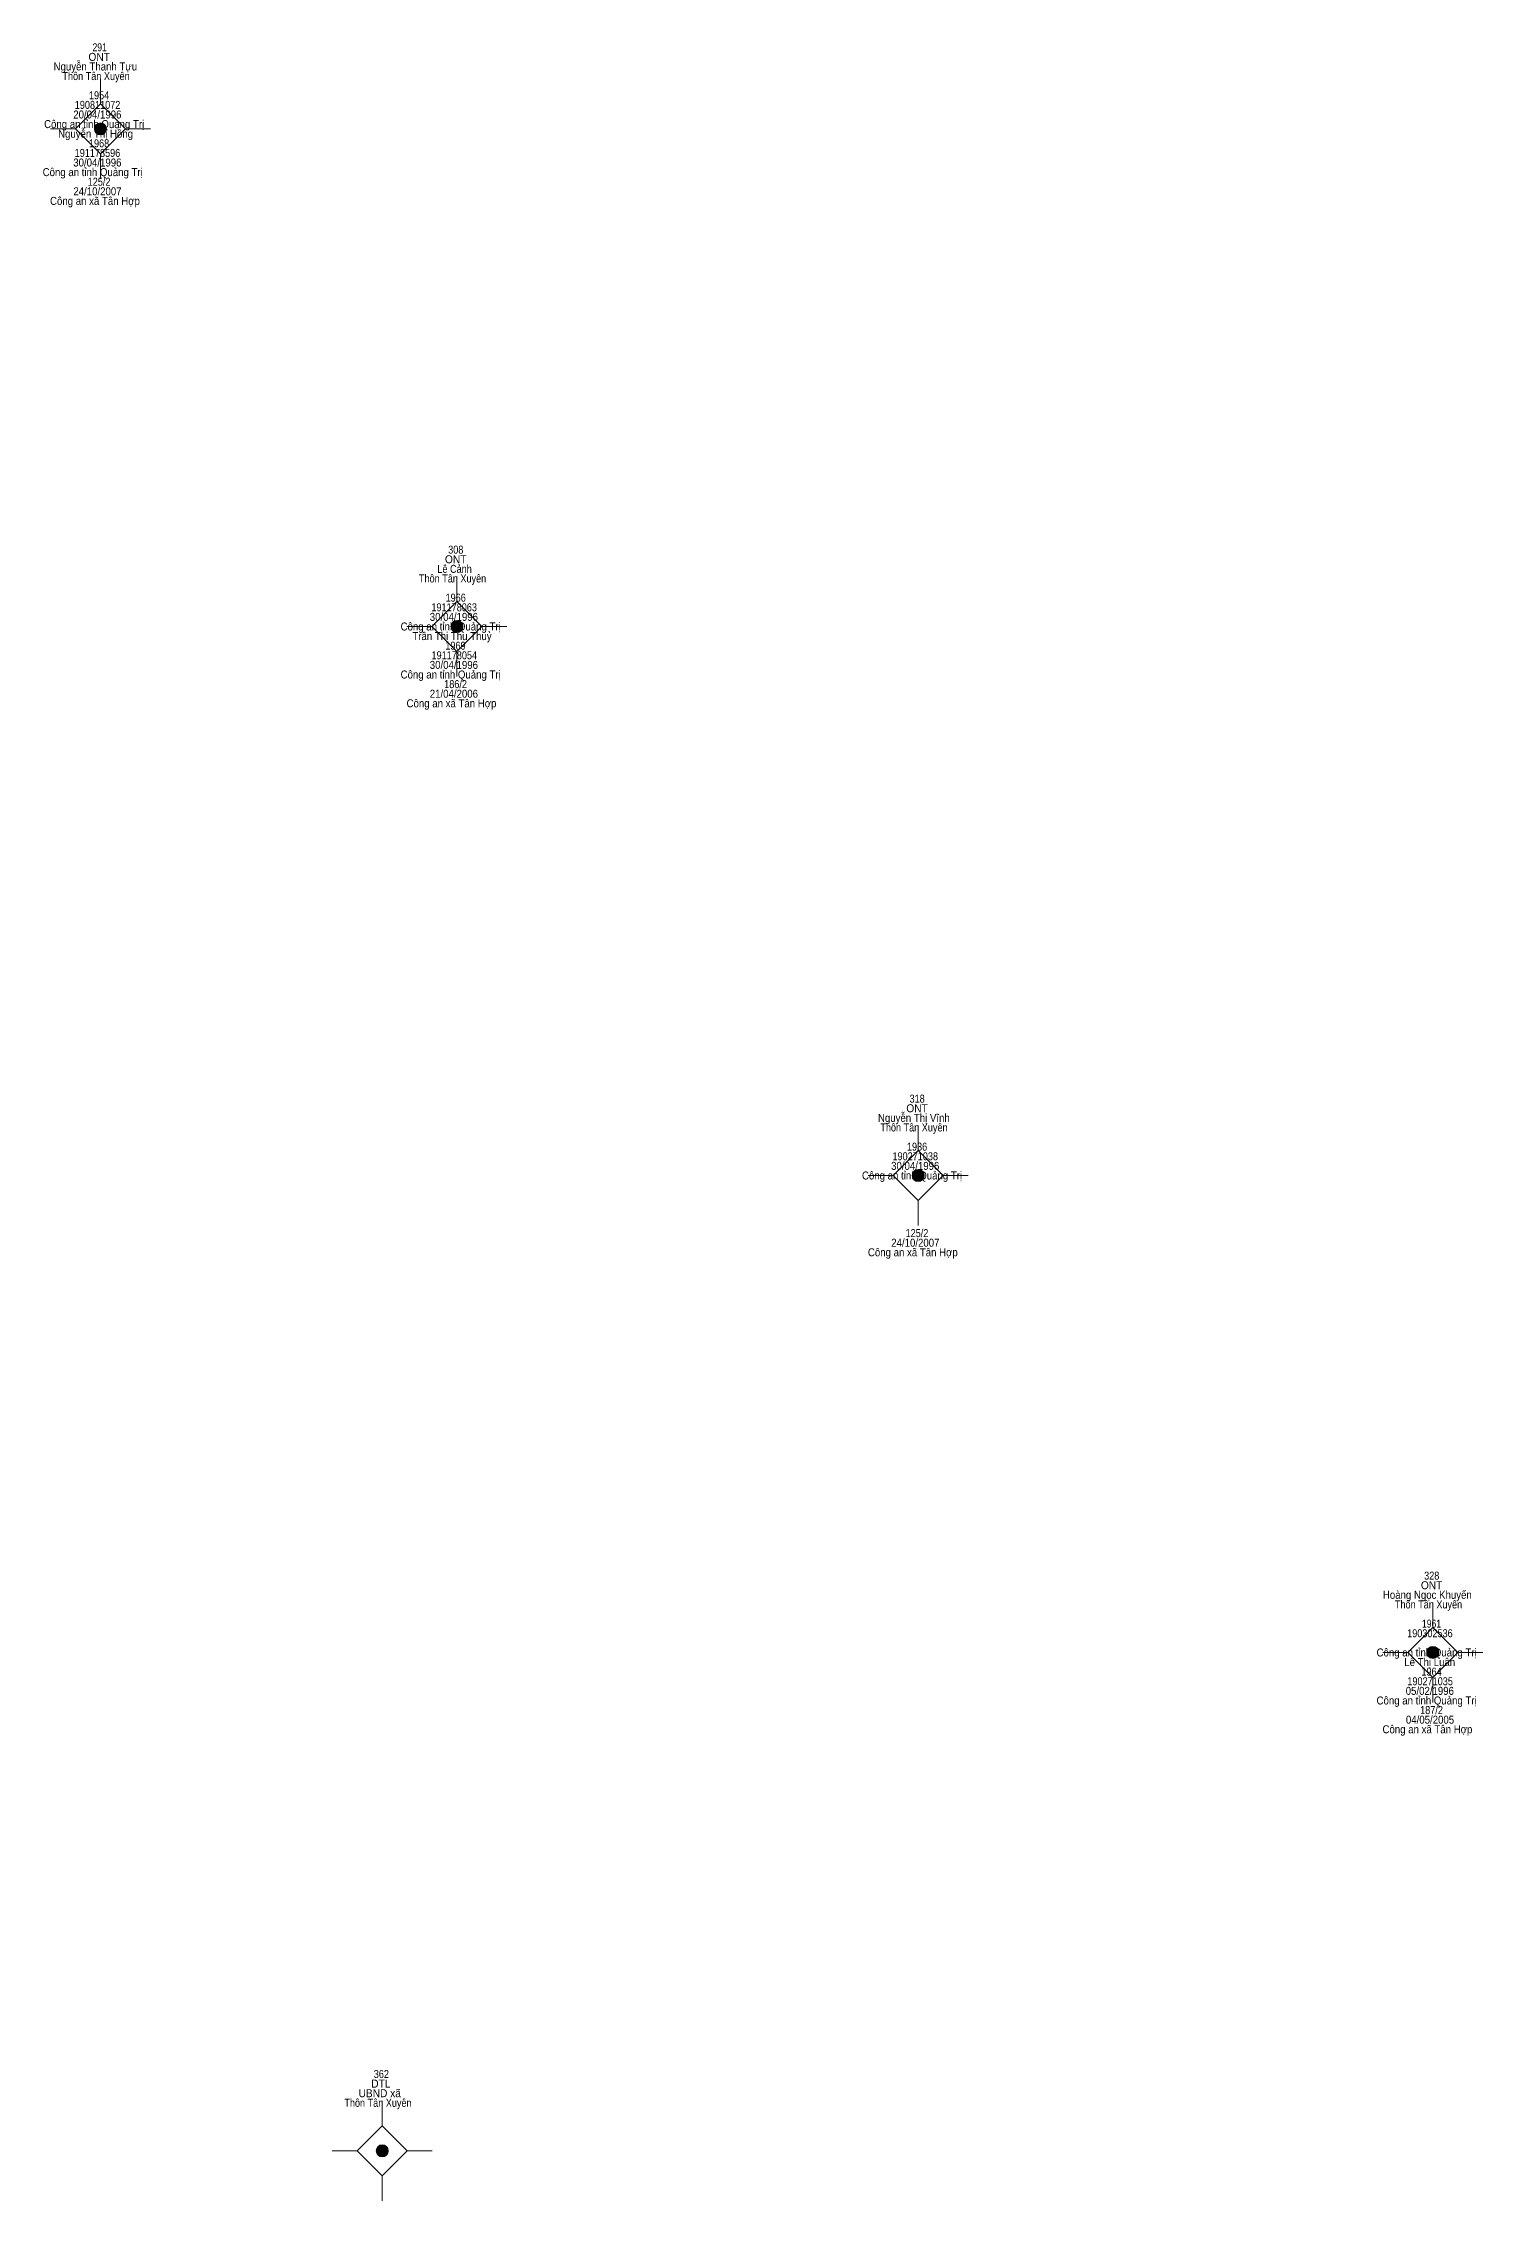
# Model space of a CAD drawing. Header units: metres. Extents: x 550999 to 552168, y 1840994 to 1841978.
# Drawn here: x 551348 to 551419.9, y 1841013.9 to 1841121.8 of the extents above; entities that cross this region are included whole.
import ezdxf
from ezdxf.enums import TextEntityAlignment as Align

# ---------------------------------------------------------------- set-up
doc = ezdxf.new("R2010")
doc.units = ezdxf.units.M
doc.header["$LTSCALE"] = 0.16
doc.layers.add('11', color=7, linetype='Continuous', lineweight=13)
doc.layers.add('15', color=7, linetype='Continuous')

msp = doc.modelspace()

# ---------------------------------------------------------------- hatches: boundary and pattern name
at = {"layer": '11'}
for points in [[(551351.1195, 1841117.48, 1), (551350.5195, 1841117.48, 1)], [(551368.9395, 1841092.61, 1), (551368.3395, 1841092.61, 1)], [(551391.9995, 1841065.17, 1), (551391.3995, 1841065.17, 1)], [(551417.7195, 1841041.33, 1), (551417.1195, 1841041.33, 1)], [(551365.2095, 1841016.42, 1), (551364.6095, 1841016.42, 1)]]:
    msp.add_hatch(color=256, dxfattribs=at).paths.add_polyline_path(points)

# ---------------------------------------------------------------- linework, layer by layer
for p, q in [((551350.82, 1841119.98), (551350.82, 1841118.73)), ((551349.57, 1841117.48), (551348.32, 1841117.48)), ((551353.32, 1841117.48), (551352.07, 1841117.48)), ((551350.82, 1841116.23), (551350.82, 1841114.98)), ((551368.64, 1841095.11), (551368.64, 1841093.86)), ((551367.39, 1841092.61), (551366.14, 1841092.61)), ((551371.14, 1841092.61), (551369.89, 1841092.61)), ((551368.64, 1841091.36), (551368.64, 1841090.11)), ((551391.7, 1841067.67), (551391.7, 1841066.42)), ((551390.45, 1841065.17), (551389.2, 1841065.17)), ((551394.2, 1841065.17), (551392.95, 1841065.17)), ((551391.7, 1841063.92), (551391.7, 1841062.67)), ((551417.42, 1841043.83), (551417.42, 1841042.58)), ((551416.17, 1841041.33), (551414.92, 1841041.33)), ((551419.92, 1841041.33), (551418.67, 1841041.33)), ((551417.42, 1841040.08), (551417.42, 1841038.83)), ((551364.91, 1841018.92), (551364.91, 1841017.67)), ((551363.66, 1841016.42), (551362.41, 1841016.42)), ((551367.41, 1841016.42), (551366.16, 1841016.42)), ((551364.91, 1841015.17), (551364.91, 1841013.92))]:
    msp.add_line(p, q, dxfattribs=at)
for points in [[(551350.82, 1841118.73), (551349.57, 1841117.48), (551350.82, 1841116.23), (551352.07, 1841117.48)], [(551368.64, 1841093.86), (551367.39, 1841092.61), (551368.64, 1841091.36), (551369.89, 1841092.61)], [(551391.7, 1841066.42), (551390.45, 1841065.17), (551391.7, 1841063.92), (551392.95, 1841065.17)], [(551417.42, 1841042.58), (551416.17, 1841041.33), (551417.42, 1841040.08), (551418.67, 1841041.33)], [(551364.91, 1841017.67), (551363.66, 1841016.42), (551364.91, 1841015.17), (551366.16, 1841016.42)]]:
    msp.add_lwpolyline(points, close=True, dxfattribs=at)
for centre in [(551350.8195, 1841117.48), (551368.6395, 1841092.61), (551391.6995, 1841065.17), (551417.4195, 1841041.33), (551364.9095, 1841016.42)]:
    msp.add_circle(centre, 0.3, dxfattribs=at)

# ---------------------------------------------------------------- texts
at = {"layer": '15'}
for s, width, p in [('291', 0.8, (551350.785, 1841121.36)), ('Nguyễn Thanh Tựu', 0.9, (551350.57, 1841120.4)), ('ONT', 0.95, (551350.76, 1841120.88)), ('Thôn Tân Xuyên', 0.85, (551350.605, 1841119.92)), ('1954', 0.85, (551350.755, 1841118.96)), ('20/04/1996', 0.9, (551350.67, 1841118)), ('190811072', 0.85, (551350.68, 1841118.48)), ('Công an tỉnh Quảng Trị', 0.9, (551350.51, 1841117.52)), ('Nguyễn Thị Hồng', 0.9, (551350.58, 1841117.04)), ('191178596', 0.85, (551350.675, 1841116.08)), ('1968', 0.85, (551350.755, 1841116.56)), ('Công an tỉnh Quảng Trị ', 0.9, (551350.505, 1841115.12)), ('30/04/1996', 0.9, (551350.67, 1841115.6)), ('125/2', 0.85, (551350.755, 1841114.64)), ('Công an xã Tân Hợp', 0.9, (551350.55, 1841113.68)), ('24/10/2007', 0.9, (551350.675, 1841114.16)), ('308', 0.85, (551368.585, 1841096.25)), ('Lê Cảnh', 0.85, (551368.525, 1841095.29)), ('ONT', 0.95, (551368.58, 1841095.77)), ('Thôn Tân Xuyên', 0.85, (551368.425, 1841094.81)), ('191178063', 0.85, (551368.505, 1841093.37)), ('1966', 0.85, (551368.58, 1841093.85)), ('Công an tỉnh Quảng Trị', 0.9, (551368.33, 1841092.41)), ('Trần Thị Thu Thuỷ', 0.9, (551368.395, 1841091.93)), ('30/04/1996', 0.9, (551368.49, 1841092.89)), ('191178054', 0.85, (551368.51, 1841090.97)), ('1969', 0.85, (551368.57, 1841091.45)), ('Công an tỉnh Quảng Trị', 0.9, (551368.33, 1841090.01)), ('30/04/1996', 0.9, (551368.49, 1841090.49)), ('21/04/2006', 0.9, (551368.49, 1841089.05)), ('186/2', 0.85, (551368.575, 1841089.53)), ('Công an xã Tân Hợp', 0.9, (551368.37, 1841088.57)), ('ONT', 0.95, (551391.64, 1841068.33)), ('318', 0.85, (551391.645, 1841068.81)), ('Nguyễn Thị Vĩnh', 0.9, (551391.48, 1841067.85)), ('Thôn Tân Xuyên', 0.85, (551391.485, 1841067.37)), ('1936', 0.85, (551391.64, 1841066.41)), ('Công an tỉnh Quảng Trị', 0.9, (551391.39, 1841064.97)), ('30/04/1996', 0.9, (551391.55, 1841065.45)), ('190271038', 0.85, (551391.55, 1841065.93)), ('125/2', 0.85, (551391.635, 1841062.09)), ('Công an xã Tân Hợp', 0.9, (551391.43, 1841061.13)), ('24/10/2007', 0.9, (551391.555, 1841061.61)), ('ONT', 0.95, (551417.36, 1841044.49)), ('328', 0.85, (551417.365, 1841044.97)), ('Hoàng Ngọc Khuyến', 0.9, (551417.145, 1841044.01)), ('Thôn Tân Xuyên', 0.85, (551417.205, 1841043.53)), ('1961', 0.8, (551417.355, 1841042.57)), ('190302536', 0.85, (551417.275, 1841042.09)), ('Công an tỉnh Quảng Trị', 0.9, (551417.11, 1841041.13)), ('Lê Thị Luân', 0.9, (551417.265, 1841040.65)), ('1964', 0.85, (551417.355, 1841040.17)), ('05/02/1996', 0.9, (551417.27, 1841039.21)), ('190271035', 0.85, (551417.285, 1841039.69)), ('Công an tỉnh Quảng Trị', 0.9, (551417.11, 1841038.73)), ('187/2', 0.85, (551417.355, 1841038.25)), ('Công an xã Tân Hợp', 0.9, (551417.15, 1841037.29)), ('04/05/2005', 0.9, (551417.28, 1841037.77)), ('362', 0.85, (551364.865, 1841020.06)), ('Thôn Tân Xuyên', 0.85, (551364.695, 1841018.62)), ('UBND xã', 0.95, (551364.785, 1841019.1)), ('DTL', 0.95, (551364.84, 1841019.58))]:
    msp.add_text(s, height=0.4, dxfattribs=dict(at, width=width)).set_placement(p, align=Align.CENTER)

doc.saveas('drawing.dxf')
